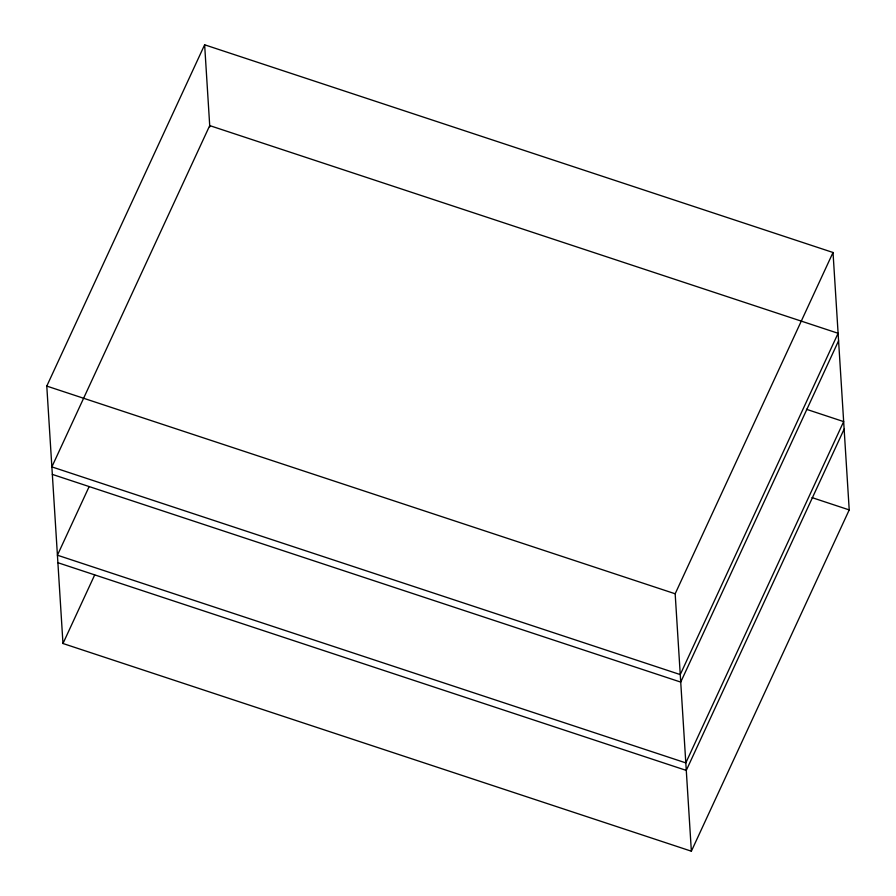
<?xml version="1.0" encoding="UTF-8"?>
<svg xmlns="http://www.w3.org/2000/svg" width="896" height="896" viewBox="0 0 896 896"><rect width="100%" height="100%" fill="white"/><g stroke="black" fill="none" stroke-linecap="round" stroke-linejoin="round"><path stroke-width="1.34" d="M46.782 386.086L204.635 44.8L833.022 252.493L849.218 509.914L691.365 851.2L62.978 643.507L46.782 386.086L675.17 593.779L691.365 851.2M89.107 486.685L57.422 555.206L685.81 762.888L843.662 421.602L806.467 409.304M62.978 643.507L94.662 574.997M675.17 593.779L833.022 252.493M838.578 340.794L680.725 682.091L52.338 474.398M844.133 429.106L686.28 770.403L57.893 562.71M812.022 497.616L849.218 509.914M204.635 44.8L209.798 126.896M209.72 125.597L51.867 466.894L680.254 674.587L838.107 333.29L209.72 125.597"/></g></svg>
